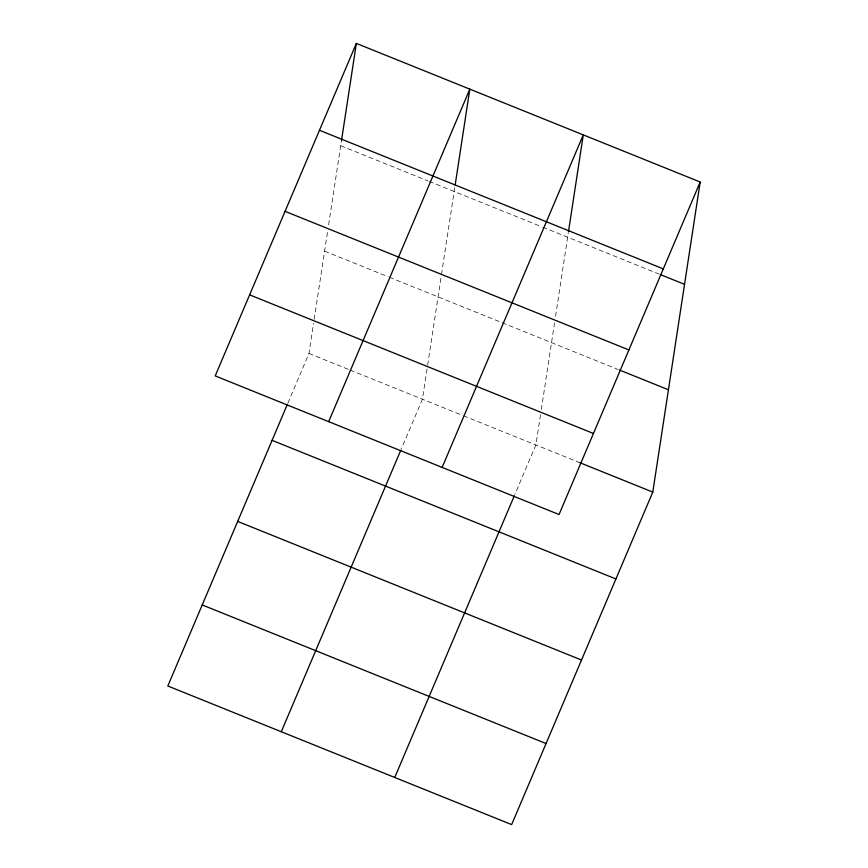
<?xml version="1.0" encoding="UTF-8"?>
<svg xmlns="http://www.w3.org/2000/svg" width="868" height="868" viewBox="0 0 868 868"><rect width="100%" height="100%" fill="white"/><g stroke="black" fill="none" stroke-linecap="round" stroke-linejoin="round"><path stroke-width="0.65" stroke-dasharray="4.34 3.25" d="M287.894 403.121L308.965 353.471L313.576 323.297M314.173 319.37L327.616 231.387M328.625 224.79L341.515 140.475M427.034 369.041L422.423 399.215L401.352 448.864M427.642 365.102L441.291 275.807M441.486 274.483L454.973 186.219M540.504 414.785L535.892 444.959L514.822 494.597M541.306 409.533L554.554 322.863M555.553 316.277L568.247 233.275M340.712 145.726L427.989 180.913M429.237 181.412L541.458 226.656M542.706 227.156L659.409 274.201M324.599 251.145L388.191 276.784M389.439 277.283L618.157 369.497M308.965 353.471L348.86 369.562M350.108 370.061L462.329 415.305M463.577 415.805L579.889 462.698"/><path stroke-width="1.3" d="M341.515 140.475L356.347 43.4L700.183 182.009L652.79 492.091L511.653 824.6L167.817 685.991L287.362 404.358M455.179 184.906L469.816 89.144L328.668 421.653M568.442 231.962L583.274 134.887L442.137 467.396M356.347 43.4L215.21 375.909L559.035 514.529L700.183 182.009M281.286 731.735L400.832 450.101M394.745 777.468L514.29 495.845M319.467 130.276L663.304 268.885M660.656 274.711L684.548 284.335M285.062 211.336L628.899 349.945M619.405 369.996L668.436 389.765M249.615 294.849L593.441 433.468M579.889 462.698L652.79 492.091M272.085 440.347L615.922 578.967M237.68 521.408L581.506 660.027M202.222 604.931L546.059 743.54"/></g></svg>
